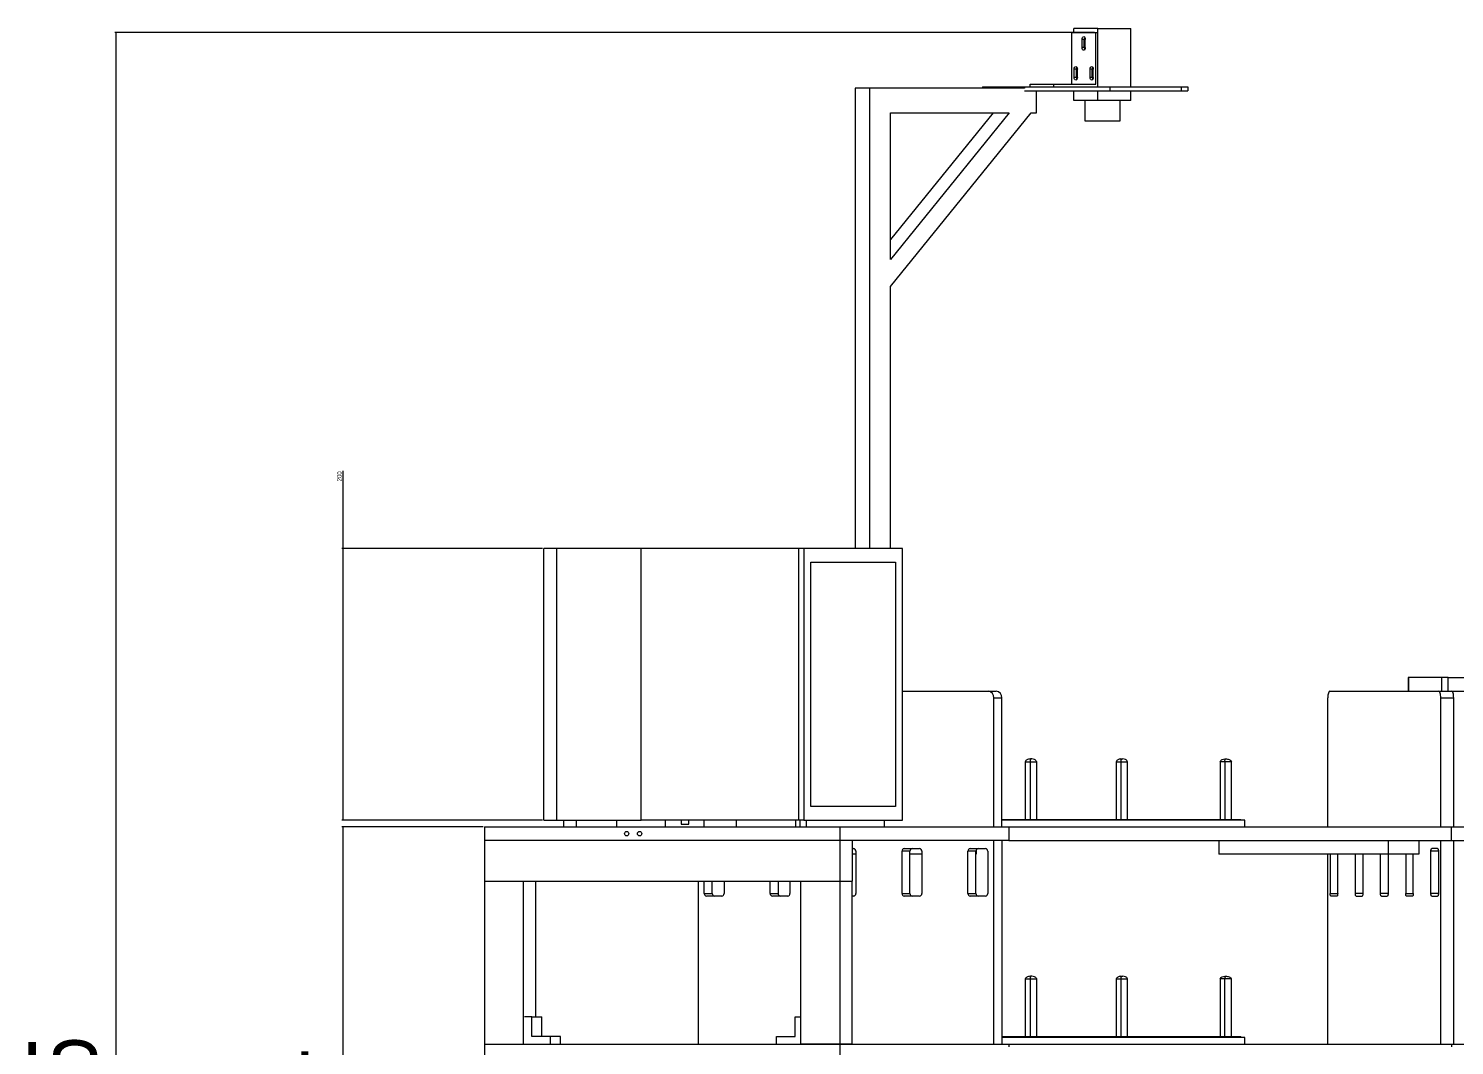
# Model space of a CAD drawing. Header units: millimetres. Extents: x 1529 to 6255, y 1713 to 5797.
# Drawn here: x 1529 to 2579, y 2724 to 3473 of the extents above; entities that cross this region are included whole.
import ezdxf

# ---------------------------------------------------------------- set-up
doc = ezdxf.new("R2010")
doc.units = ezdxf.units.MM
doc.styles.add('SLDTEXTSTYLE0', font='TXT', dxfattribs={"width": 0.75})
doc.dimstyles.new('SLDDIMSTYLE0', dxfattribs={"dimtxt": 50, "dimasz": 3.302, "dimexe": 0, "dimexo": 0.0625, "dimgap": 12.5, "dimtad": 1, "dimrnd": 1e-09, "dimzin": 12, "dimdsep": 46, "dimtxsty": 'SLDTEXTSTYLE0', "dimsah": 1, "dimcen": 0.09, "dimadec": 0, "dimazin": 3, "dimtfac": 1, "dimtofl": 0, "dimtmove": 0, "dimatfit": 3, "dimfxl": 0, "dimfrac": 2, "dimtolj": 1, "dimtzin": 12, "dimarcsym": 0})
doc.dimstyles.new('SLDDIMSTYLE1', dxfattribs={"dimtxt": 3.5, "dimasz": 3.302, "dimexe": 0, "dimexo": 0.0625, "dimgap": 0.875, "dimtad": 1, "dimrnd": 1e-09, "dimzin": 12, "dimdsep": 46, "dimtxsty": 'SLDTEXTSTYLE0', "dimsah": 1, "dimcen": 0.09, "dimadec": 0, "dimazin": 3, "dimtfac": 1, "dimtofl": 0, "dimtmove": 0, "dimatfit": 3, "dimfxl": 0, "dimfrac": 2, "dimtolj": 1, "dimtzin": 12, "dimarcsym": 0})

# ---------------------------------------------------------------- blocks, each defined once
blk = doc.blocks.new('_D')
at = {"color": 7, "linetype": 'Continuous', "lineweight": 0}
for p, q in [((1863.7, 2884.7), (1759.5, 2884.7)), ((1760.5, 2020.7), (1760.5, 2884.7)), ((1876.3, 2020.7), (1759.5, 2020.7))]:
    blk.add_line(p, q, dxfattribs=at)
for points in [[(1760.5, 2884.7), (1760, 2881.4), (1761, 2881.4)], [(1760.5, 2020.7), (1761, 2024), (1760, 2024)]]:
    blk.add_solid(points, dxfattribs=at)
at = {"color": 7, "linetype": 'Continuous', "lineweight": 0, "insert": (1696.1, 2637.1), "char_height": 50, "attachment_point": 1, "rotation": 90, "style": 'SLDTEXTSTYLE0'}
blk.add_mtext('864', dxfattribs=at)
blk = doc.blocks.new('_D_1')
at = {"color": 7, "linetype": 'Continuous', "lineweight": 0}
for p, q in [((2313.7, 3469.7), (1592.3, 3469.7)), ((1593.3, 1924.7), (1593.3, 3469.7)), ((1956.9, 1924.7), (1592.3, 1924.7))]:
    blk.add_line(p, q, dxfattribs=at)
for points in [[(1593.3, 3469.7), (1592.8, 3466.4), (1593.8, 3466.4)], [(1593.3, 1924.7), (1593.8, 1928), (1592.8, 1928)]]:
    blk.add_solid(points, dxfattribs=at)
at = {"color": 7, "linetype": 'Continuous', "lineweight": 0, "insert": (1528.8, 2618.7), "char_height": 50, "attachment_point": 1, "rotation": 90, "style": 'SLDTEXTSTYLE0'}
blk.add_mtext('1545', dxfattribs=at)
blk = doc.blocks.new('_D_2')
at = {"color": 7, "linetype": 'Continuous', "lineweight": 0}
for p, q in [((1760.5, 3089.7), (1760.5, 3147)), ((1907.4, 3089.7), (1759.5, 3089.7)), ((1760.5, 2889.7), (1760.5, 3089.7)), ((1907.4, 2889.7), (1759.5, 2889.7))]:
    blk.add_line(p, q, dxfattribs=at)
for points in [[(1760.5, 3089.7), (1760, 3086.4), (1761, 3086.4)], [(1760.5, 2889.7), (1761, 2893), (1760, 2893)]]:
    blk.add_solid(points, dxfattribs=at)
at = {"color": 7, "linetype": 'Continuous', "lineweight": 0, "insert": (1756, 3139.2), "char_height": 3.5, "attachment_point": 1, "rotation": 90, "style": 'SLDTEXTSTYLE0'}
blk.add_mtext('200', dxfattribs=at)

msp = doc.modelspace()

# ---------------------------------------------------------------- linework, layer by layer
at = {"color": 7, "linetype": 'Continuous', "lineweight": 15}
for p, q in [((2297.064, 3431.681), (2297.064, 3469.681)), ((2297.064, 3469.681), (2314.698, 3469.681)), ((2298.682, 3469.681), (2298.682, 3472.681)), ((2316.316, 3472.681), (2298.682, 3472.681)), ((2314.698, 3469.681), (2316.316, 3469.681)), ((2314.698, 3431.681), (2314.698, 3469.681)), ((2316.316, 3429.681), (2316.316, 3472.681)), ((2316.316, 3472.681), (2340.586, 3472.681)), ((2316.316, 3429.681), (2316.316, 3469.681)), ((2340.586, 3429.681), (2340.586, 3472.681)), ((2304.706, 3458.681), (2304.706, 3464.681)), ((2306.324, 3464.681), (2304.706, 3464.681)), ((2306.324, 3458.681), (2304.706, 3458.681)), ((2306.324, 3458.681), (2306.324, 3464.681)), ((2307.057, 3458.681), (2307.057, 3464.681)), ((2298.828, 3436.681), (2298.828, 3442.681)), ((2300.446, 3442.681), (2298.828, 3442.681)), ((2300.446, 3436.681), (2298.828, 3436.681)), ((2300.446, 3436.681), (2300.446, 3442.681)), ((2301.179, 3436.681), (2301.179, 3442.681)), ((2310.583, 3436.681), (2310.583, 3442.681)), ((2312.202, 3442.681), (2310.583, 3442.681)), ((2312.202, 3436.681), (2310.583, 3436.681)), ((2312.202, 3436.681), (2312.202, 3442.681)), ((2312.935, 3436.681), (2312.935, 3442.681)), ((2137.615, 3428.678), (2137.615, 3089.678)), ((2148.195, 3428.678), (2137.615, 3428.678)), ((2148.195, 3428.678), (2148.195, 3089.678)), ((2262.226, 3428.678), (2148.195, 3428.678)), ((2231.42, 3429.681), (2231.42, 3428.678)), ((2231.42, 3429.681), (2242, 3429.681)), ((2242, 3429.681), (2262.225, 3429.681)), ((2242, 3428.678), (2242, 3429.681)), ((2262.225, 3429.681), (2262.225, 3428.678)), ((2262.225, 3429.681), (2325.081, 3429.681)), ((2262.226, 3426.681), (2325.081, 3426.681)), ((2266.322, 3429.681), (2266.322, 3431.681)), ((2266.322, 3431.681), (2283.955, 3431.681)), ((2271.165, 3410.678), (2271.165, 3426.681)), ((2283.955, 3429.681), (2283.955, 3431.681)), ((2283.955, 3431.681), (2314.698, 3431.681)), ((2298.682, 3419.681), (2298.682, 3426.681)), ((2316.316, 3419.681), (2316.316, 3426.681)), ((2325.081, 3429.681), (2325.081, 3426.681)), ((2325.081, 3429.681), (2377.667, 3429.681)), ((2325.081, 3426.681), (2377.667, 3426.681)), ((2340.586, 3419.681), (2340.586, 3426.681)), ((2377.667, 3429.681), (2377.667, 3426.681)), ((2377.667, 3429.681), (2382.424, 3429.681)), ((2377.667, 3426.681), (2382.424, 3426.681)), ((2382.424, 3429.681), (2382.424, 3426.681)), ((2316.316, 3419.681), (2298.682, 3419.681)), ((2306.634, 3419.681), (2306.634, 3404.681)), ((2340.586, 3419.681), (2316.316, 3419.681)), ((2332.634, 3404.681), (2332.634, 3419.681)), ((2163.566, 3282.678), (2267.12, 3410.678)), ((2163.566, 3410.678), (2250.94, 3410.678)), ((2163.566, 3302.678), (2163.566, 3410.678)), ((2250.94, 3410.678), (2163.566, 3302.678)), ((2239.184, 3410.678), (2163.566, 3317.209)), ((2267.12, 3410.678), (2271.165, 3410.678)), ((2306.634, 3404.681), (2332.634, 3404.681)), ((2163.566, 3089.678), (2163.566, 3282.678)), ((1908.37, 2889.678), (1908.37, 3089.678)), ((1917.881, 3089.678), (1908.37, 3089.678)), ((1917.881, 2889.678), (1917.881, 3089.678)), ((1980.06, 3089.678), (1917.881, 3089.678)), ((1980.06, 2889.678), (1980.06, 3089.678)), ((2096.03, 3089.678), (1980.06, 3089.678)), ((2096.03, 2889.678), (2096.03, 3089.678)), ((2099.834, 3089.678), (2096.03, 3089.678)), ((2099.834, 3089.678), (2099.834, 2889.678)), ((2172.453, 3089.678), (2099.834, 3089.678)), ((2172.453, 2889.678), (2172.453, 3089.678)), ((2104.933, 2899.678), (2104.933, 3079.678)), ((2104.933, 3079.678), (2167.355, 3079.678)), ((2167.355, 3079.678), (2167.355, 2899.678)), ((2544.779, 2994.678), (2544.779, 2984.678)), ((2545.024, 2994.678), (2544.779, 2994.678)), ((2545.024, 2994.678), (2545.024, 2984.678)), ((2569.393, 2994.678), (2545.024, 2994.678)), ((2569.393, 2994.678), (2569.393, 2984.678)), ((2574.148, 2994.678), (2569.393, 2994.678)), ((2574.148, 2984.678), (2574.148, 2994.678)), ((2574.148, 2994.678), (2982.066, 2994.678)), ((2172.453, 2984.678), (2235.629, 2984.678)), ((2235.629, 2984.678), (2241.507, 2984.678)), ((2487.184, 2984.678), (2567.266, 2984.678)), ((2545.024, 2984.678), (2569.393, 2984.678)), ((2569.393, 2984.678), (2574.148, 2984.678)), ((2574.148, 2984.678), (2982.066, 2984.678)), ((2239.674, 2884.678), (2239.674, 2979.678)), ((2239.674, 2979.678), (2245.552, 2979.678)), ((2245.552, 2884.678), (2245.552, 2979.678)), ((2485.639, 2884.678), (2485.639, 2979.678)), ((2568.811, 2884.678), (2568.811, 2979.678)), ((2568.811, 2979.678), (2578.322, 2979.678)), ((2578.322, 2884.678), (2578.322, 2979.678)), ((2262.858, 2932.678), (2262.858, 2890.178)), ((2262.858, 2932.678), (2266.385, 2932.678)), ((2266.35, 2934.678), (2266.938, 2934.678)), ((2266.385, 2932.678), (2266.385, 2890.178)), ((2266.385, 2932.678), (2271.239, 2932.678)), ((2267.747, 2934.678), (2266.938, 2934.678)), ((2271.239, 2890.178), (2271.239, 2932.678)), ((2329.824, 2932.678), (2333.351, 2932.678)), ((2329.824, 2932.678), (2329.824, 2890.178)), ((2333.316, 2934.678), (2333.904, 2934.678)), ((2333.351, 2890.178), (2333.351, 2932.678)), ((2333.351, 2932.678), (2338.205, 2932.678)), ((2333.904, 2934.678), (2334.713, 2934.678)), ((2338.205, 2890.178), (2338.205, 2932.678)), ((2409.763, 2932.678), (2406.236, 2932.678)), ((2406.236, 2932.678), (2406.236, 2890.178)), ((2409.728, 2934.678), (2410.316, 2934.678)), ((2414.617, 2932.678), (2409.763, 2932.678)), ((2409.763, 2932.678), (2409.763, 2890.178)), ((2410.316, 2934.678), (2411.125, 2934.678)), ((2414.617, 2890.178), (2414.617, 2932.678)), ((2167.355, 2899.678), (2104.933, 2899.678)), ((1908.37, 2889.678), (1917.881, 2889.678)), ((1917.881, 2889.678), (1980.06, 2889.678)), ((1922.935, 2884.678), (1922.935, 2889.678)), ((1932.446, 2884.678), (1932.446, 2889.678)), ((1962.173, 2884.678), (1962.173, 2889.678)), ((2096.03, 2889.678), (1980.06, 2889.678)), ((1997.897, 2884.678), (1997.897, 2889.678)), ((2009.31, 2889.678), (2009.31, 2886.678)), ((2015.017, 2886.678), (2015.017, 2889.678)), ((2026.429, 2884.678), (2026.429, 2889.678)), ((2050.27, 2884.678), (2050.27, 2889.678)), ((2093.654, 2889.678), (2093.654, 2884.678)), ((2099.834, 2889.678), (2096.03, 2889.678)), ((2096.864, 2889.678), (2096.864, 2884.678)), ((2099.834, 2889.678), (2172.453, 2889.678)), ((2101.62, 2884.678), (2101.62, 2889.678)), ((2158.976, 2889.678), (2158.976, 2884.678)), ((2245.552, 2890.178), (2421.634, 2890.178)), ((2424.634, 2889.678), (2245.552, 2889.678)), ((2421.634, 2889.678), (2421.634, 2890.178)), ((2424.634, 2884.678), (2424.634, 2889.678)), ((1864.66, 2884.678), (1864.66, 2874.678)), ((1864.66, 2884.678), (2126.2, 2884.678)), ((2009.31, 2886.678), (2015.017, 2886.678)), ((2126.2, 2884.678), (2126.2, 2874.678)), ((2126.2, 2884.678), (2250.703, 2884.678)), ((2250.703, 2884.678), (2250.703, 2874.678)), ((2250.703, 2884.678), (2576.657, 2884.678)), ((2576.657, 2884.678), (2979.557, 2884.678)), ((2576.657, 2874.678), (2576.657, 2884.678)), ((2126.2, 2874.678), (1864.66, 2874.678)), ((1864.66, 2874.678), (1864.66, 2844.678)), ((2250.703, 2874.678), (2126.2, 2874.678)), ((2126.2, 2874.678), (2126.2, 2844.678)), ((2135.471, 2874.678), (2126.2, 2874.678)), ((2135.471, 2874.678), (2135.471, 2844.678)), ((2135.471, 2868.678), (2136.463, 2868.678)), ((2173.678, 2868.678), (2185.004, 2868.678)), ((2222.219, 2868.678), (2233.545, 2868.678)), ((2226.763, 2867.81), (2226.763, 2864.678)), ((2239.674, 2724.678), (2239.674, 2874.678)), ((2245.552, 2874.678), (2245.552, 2724.678)), ((2250.703, 2874.678), (2576.657, 2874.678)), ((2405.453, 2874.678), (2405.453, 2864.678)), ((2530.063, 2874.678), (2530.063, 2864.678)), ((2552.716, 2874.678), (2552.716, 2864.678)), ((2566.47, 2868.678), (2562.144, 2868.678)), ((2568.811, 2724.678), (2568.811, 2874.678)), ((2576.657, 2874.678), (2979.557, 2874.678)), ((2578.322, 2724.678), (2578.322, 2874.678)), ((2138.081, 2864.678), (2135.471, 2864.678)), ((2138.081, 2866.678), (2138.081, 2835.678)), ((2172.06, 2835.678), (2172.06, 2866.678)), ((2177.938, 2866.678), (2172.06, 2866.678)), ((2177.938, 2835.678), (2177.938, 2866.678)), ((2186.622, 2864.678), (2177.938, 2864.678)), ((2186.622, 2866.678), (2186.622, 2835.678)), ((2220.601, 2835.678), (2220.601, 2866.678)), ((2226.479, 2866.678), (2220.601, 2866.678)), ((2226.479, 2835.678), (2226.479, 2866.678)), ((2226.763, 2864.678), (2226.479, 2864.678)), ((2235.163, 2866.678), (2235.163, 2835.678)), ((2530.063, 2864.678), (2405.453, 2864.678)), ((2485.639, 2724.678), (2485.639, 2864.678)), ((2487.362, 2864.678), (2487.362, 2835.678)), ((2492.924, 2835.678), (2492.924, 2864.678)), ((2505.903, 2835.678), (2505.903, 2864.678)), ((2511.465, 2864.678), (2511.465, 2835.678)), ((2524.444, 2835.678), (2524.444, 2864.678)), ((2530.006, 2864.678), (2530.006, 2835.678)), ((2552.716, 2864.678), (2530.063, 2864.678)), ((2542.985, 2864.678), (2542.985, 2835.678)), ((2548.547, 2835.678), (2548.547, 2864.678)), ((2561.526, 2835.678), (2561.526, 2866.678)), ((2567.088, 2866.678), (2567.088, 2835.678)), ((1864.66, 2844.678), (2126.2, 2844.678)), ((1864.66, 2844.678), (1864.66, 2724.678)), ((1864.66, 2844.678), (1893.192, 2844.678)), ((1893.192, 2844.678), (1893.192, 2724.678)), ((1902.462, 2744.678), (1902.462, 2844.678)), ((2021.926, 2844.678), (2021.926, 2724.678)), ((2026.437, 2835.678), (2026.437, 2844.678)), ((2026.437, 2835.678), (2032.315, 2835.678)), ((2032.315, 2835.678), (2032.315, 2844.678)), ((2040.999, 2844.678), (2040.999, 2835.678)), ((2074.978, 2835.678), (2074.978, 2844.678)), ((2074.978, 2835.678), (2080.856, 2835.678)), ((2080.856, 2844.678), (2080.856, 2835.678)), ((2089.54, 2844.678), (2089.54, 2835.678)), ((2097.669, 2724.678), (2097.669, 2844.678)), ((2097.669, 2844.678), (2126.2, 2844.678)), ((2126.2, 2844.678), (2135.471, 2844.678)), ((2126.2, 2844.678), (2126.2, 2724.678)), ((2135.471, 2724.678), (2135.471, 2844.678)), ((2172.06, 2835.678), (2177.938, 2835.678)), ((2220.601, 2835.678), (2226.479, 2835.678)), ((2039.381, 2833.678), (2028.055, 2833.678)), ((2087.922, 2833.678), (2076.596, 2833.678)), ((2136.463, 2833.678), (2135.471, 2833.678)), ((2185.004, 2833.678), (2173.678, 2833.678)), ((2233.545, 2833.678), (2222.219, 2833.678)), ((2492.306, 2833.678), (2487.98, 2833.678)), ((2506.521, 2833.678), (2510.847, 2833.678)), ((2525.062, 2833.678), (2529.388, 2833.678)), ((2547.929, 2833.678), (2543.603, 2833.678)), ((2562.144, 2833.678), (2566.47, 2833.678)), ((2262.858, 2772.678), (2262.858, 2730.178)), ((2262.858, 2772.678), (2266.385, 2772.678)), ((2266.35, 2774.678), (2266.938, 2774.678)), ((2266.385, 2772.678), (2266.385, 2730.178)), ((2266.385, 2772.678), (2271.239, 2772.678)), ((2267.747, 2774.678), (2266.938, 2774.678)), ((2271.239, 2730.178), (2271.239, 2772.678)), ((2329.824, 2772.678), (2333.351, 2772.678)), ((2329.824, 2772.678), (2329.824, 2730.178)), ((2333.316, 2774.678), (2333.904, 2774.678)), ((2333.351, 2772.678), (2338.205, 2772.678)), ((2333.351, 2730.178), (2333.351, 2772.678)), ((2333.904, 2774.678), (2334.713, 2774.678)), ((2338.205, 2730.178), (2338.205, 2772.678)), ((2409.763, 2772.678), (2406.236, 2772.678)), ((2406.236, 2772.678), (2406.236, 2730.178)), ((2409.728, 2774.678), (2410.316, 2774.678)), ((2414.617, 2772.678), (2409.763, 2772.678)), ((2409.763, 2730.178), (2409.763, 2772.678)), ((2410.316, 2774.678), (2411.125, 2774.678)), ((2414.617, 2730.178), (2414.617, 2772.678)), ((1899.349, 2744.678), (1894.119, 2744.678)), ((1899.349, 2730.178), (1899.349, 2744.678)), ((1899.349, 2744.678), (1906.766, 2744.678)), ((1906.766, 2730.178), (1906.766, 2744.678)), ((2093.365, 2730.178), (2093.365, 2744.678)), ((2093.365, 2744.678), (2097.669, 2744.678)), ((1864.66, 2724.678), (2126.2, 2724.678)), ((1864.66, 2724.678), (1864.66, 2714.678)), ((1864.66, 2724.678), (1893.192, 2724.678)), ((1913.14, 2730.178), (1899.349, 2730.178)), ((1913.14, 2724.678), (1913.14, 2730.178)), ((1920.556, 2730.178), (1913.14, 2730.178)), ((1920.556, 2724.678), (1920.556, 2730.178)), ((2079.575, 2724.678), (2079.575, 2730.178)), ((2079.575, 2730.178), (2093.365, 2730.178)), ((2126.2, 2724.678), (2097.669, 2724.678)), ((2126.2, 2724.678), (2126.2, 2714.678)), ((2126.2, 2724.678), (2250.703, 2724.678)), ((2135.471, 2724.678), (2126.2, 2724.678)), ((2245.552, 2730.178), (2421.634, 2730.178)), ((2424.634, 2729.678), (2245.552, 2729.678)), ((2250.703, 2724.678), (2250.703, 2722.678)), ((2250.703, 2724.678), (2576.657, 2724.678)), ((2421.634, 2729.678), (2421.634, 2730.178)), ((2424.634, 2724.678), (2424.634, 2729.678)), ((2576.657, 2724.678), (2576.657, 2722.678)), ((2576.657, 2724.678), (2979.557, 2724.678))]:
    msp.add_line(p, q, dxfattribs=at)
at = {"color": 8, "linetype": 'Continuous', "lineweight": 15}
for p, q in [((2567.088, 2866.678), (2561.526, 2866.678)), ((2487.362, 2835.678), (2492.924, 2835.678)), ((2511.465, 2835.678), (2505.903, 2835.678)), ((2530.006, 2835.678), (2524.444, 2835.678)), ((2542.985, 2835.678), (2548.547, 2835.678)), ((2567.088, 2835.678), (2561.526, 2835.678))]:
    msp.add_line(p, q, dxfattribs=at)
at = {"color": 7, "linetype": 'Continuous', "lineweight": 15, "flags": 128}
for points in [[(2304.706, 3464.681), (2304.795, 3465.447), (2305.05, 3466.096), (2305.431, 3466.529), (2305.881, 3466.681), (2306.331, 3466.529), (2306.712, 3466.096), (2306.967, 3465.447), (2307.057, 3464.681)], [(2307.057, 3458.681), (2306.967, 3457.916), (2306.712, 3457.267), (2306.331, 3456.834), (2305.881, 3456.681), (2305.431, 3456.834), (2305.05, 3457.267), (2304.795, 3457.916), (2304.706, 3458.681)], [(2298.828, 3442.681), (2298.917, 3443.447), (2299.172, 3444.095), (2299.553, 3444.529), (2300.003, 3444.681), (2300.453, 3444.529), (2300.835, 3444.095), (2301.089, 3443.447), (2301.179, 3442.681)], [(2310.583, 3442.681), (2310.673, 3443.447), (2310.928, 3444.095), (2311.309, 3444.529), (2311.759, 3444.681), (2312.209, 3444.529), (2312.59, 3444.095), (2312.845, 3443.447), (2312.935, 3442.681)], [(2301.179, 3436.681), (2301.089, 3435.916), (2300.835, 3435.267), (2300.453, 3434.833), (2300.003, 3434.681), (2299.553, 3434.833), (2299.172, 3435.267), (2298.917, 3435.916), (2298.828, 3436.681)], [(2312.935, 3436.681), (2312.845, 3435.916), (2312.59, 3435.267), (2312.209, 3434.833), (2311.759, 3434.681), (2311.309, 3434.833), (2310.928, 3435.267), (2310.673, 3435.916), (2310.583, 3436.681)], [(1967.707, 2879.678), (1967.826, 2880.31), (1968.166, 2880.845), (1968.676, 2881.203), (1969.276, 2881.328), (1969.877, 2881.203), (1970.386, 2880.845), (1970.726, 2880.31), (1970.845, 2879.678), (1970.726, 2879.047), (1970.386, 2878.512), (1969.877, 2878.154), (1969.276, 2878.028), (1968.676, 2878.154), (1968.166, 2878.512), (1967.826, 2879.047), (1967.707, 2879.678)], [(1977.217, 2879.678), (1977.337, 2880.31), (1977.677, 2880.845), (1978.186, 2881.203), (1978.787, 2881.328), (1979.387, 2881.203), (1979.896, 2880.845), (1980.236, 2880.31), (1980.356, 2879.678), (1980.236, 2879.047), (1979.896, 2878.512), (1979.387, 2878.154), (1978.787, 2878.028), (1978.186, 2878.154), (1977.677, 2878.512), (1977.337, 2879.047), (1977.217, 2879.678)], [(2561.526, 2866.678), (2561.538, 2867.068), (2561.573, 2867.444), (2561.63, 2867.789), (2561.707, 2868.092), (2561.801, 2868.341), (2561.907, 2868.526), (2562.023, 2868.64), (2562.144, 2868.678)], [(2566.47, 2868.678), (2566.591, 2868.64), (2566.707, 2868.526), (2566.814, 2868.341), (2566.907, 2868.092), (2566.984, 2867.789), (2567.041, 2867.444), (2567.076, 2867.068), (2567.088, 2866.678)], [(2487.98, 2833.678), (2487.859, 2833.717), (2487.743, 2833.831), (2487.637, 2834.015), (2487.543, 2834.264), (2487.466, 2834.567), (2487.409, 2834.913), (2487.374, 2835.288), (2487.362, 2835.678)], [(2492.924, 2835.678), (2492.912, 2835.288), (2492.877, 2834.913), (2492.82, 2834.567), (2492.743, 2834.264), (2492.649, 2834.015), (2492.543, 2833.831), (2492.427, 2833.717), (2492.306, 2833.678)], [(2506.521, 2833.678), (2506.4, 2833.717), (2506.284, 2833.831), (2506.178, 2834.015), (2506.084, 2834.264), (2506.007, 2834.567), (2505.95, 2834.913), (2505.915, 2835.288), (2505.903, 2835.678)], [(2511.465, 2835.678), (2511.453, 2835.288), (2511.418, 2834.913), (2511.361, 2834.567), (2511.284, 2834.264), (2511.19, 2834.015), (2511.084, 2833.831), (2510.968, 2833.717), (2510.847, 2833.678)], [(2525.062, 2833.678), (2524.941, 2833.717), (2524.825, 2833.831), (2524.719, 2834.015), (2524.625, 2834.264), (2524.548, 2834.567), (2524.491, 2834.913), (2524.456, 2835.288), (2524.444, 2835.678)], [(2530.006, 2835.678), (2529.994, 2835.288), (2529.959, 2834.913), (2529.902, 2834.567), (2529.825, 2834.264), (2529.731, 2834.015), (2529.625, 2833.831), (2529.509, 2833.717), (2529.388, 2833.678)], [(2543.603, 2833.678), (2543.482, 2833.717), (2543.366, 2833.831), (2543.26, 2834.015), (2543.166, 2834.264), (2543.089, 2834.567), (2543.032, 2834.913), (2542.997, 2835.288), (2542.985, 2835.678)], [(2548.547, 2835.678), (2548.535, 2835.288), (2548.5, 2834.913), (2548.443, 2834.567), (2548.366, 2834.264), (2548.273, 2834.015), (2548.166, 2833.831), (2548.05, 2833.717), (2547.929, 2833.678)], [(2562.144, 2833.678), (2562.023, 2833.717), (2561.907, 2833.831), (2561.801, 2834.015), (2561.707, 2834.264), (2561.63, 2834.567), (2561.573, 2834.913), (2561.538, 2835.288), (2561.526, 2835.678)], [(2567.088, 2835.678), (2567.076, 2835.288), (2567.041, 2834.913), (2566.984, 2834.567), (2566.907, 2834.264), (2566.814, 2834.015), (2566.707, 2833.831), (2566.591, 2833.717), (2566.47, 2833.678)]]:
    msp.add_lwpolyline(points, dxfattribs=at)
at = {"color": 7, "linetype": 'Continuous', "lineweight": 15}
for centre, radius, start, end in [((2308.985, 3464.781), 2.663, 149.50593, 182.142669), ((2308.992, 3458.583), 2.67, 177.896429, 210.454972), ((2303.107, 3442.781), 2.663, 149.505881, 182.140482), ((2303.107, 3436.582), 2.663, 177.859518, 210.494119), ((2314.863, 3442.781), 2.663, 149.505881, 182.140482), ((2314.863, 3436.582), 2.663, 177.859518, 210.494119), ((2235.096, 2980.11), 4.599, 354.610105, 83.336624), ((2240.973, 2980.11), 4.599, 354.610105, 83.336624), ((2136.25, 2866.851), 1.84, 354.612611, 83.335181), ((2173.891, 2866.851), 1.84, 96.665007, 185.389265), ((2179.769, 2866.851), 1.84, 96.665007, 185.389265), ((2184.791, 2866.851), 1.84, 354.612781, 83.332946), ((2222.432, 2866.851), 1.84, 96.665007, 185.389265), ((2228.31, 2866.851), 1.84, 96.665007, 185.389265), ((2233.332, 2866.851), 1.84, 354.610735, 83.334993), ((2028.269, 2835.506), 1.84, 174.614556, 263.331172), ((2034.146, 2835.506), 1.84, 174.614556, 263.331172), ((2039.168, 2835.506), 1.84, 276.666782, 5.38749), ((2076.81, 2835.506), 1.84, 174.614385, 263.333407), ((2082.687, 2835.506), 1.84, 174.614385, 263.333407), ((2087.709, 2835.506), 1.84, 276.665977, 5.388295), ((2136.25, 2835.506), 1.84, 276.666593, 5.385615), ((2173.892, 2835.506), 1.84, 174.61251, 263.333218), ((2179.769, 2835.506), 1.84, 174.61251, 263.333218), ((2184.791, 2835.506), 1.84, 276.668828, 5.385444), ((2222.433, 2835.506), 1.84, 174.61251, 263.333218), ((2228.31, 2835.506), 1.84, 174.61251, 263.333218), ((2233.332, 2835.506), 1.84, 276.666782, 5.38749)]:
    msp.add_arc(centre, radius, start, end, dxfattribs=at)
for centre, ratio, start_param, end_param in [((2487.184, 2979.678), 0.30901692, 0, 1.57079633), ((2567.266, 2979.678), 0.30901692, 4.71238898, 6.28318531), ((2576.777, 2979.678), 0.30901694, 4.71238898, 6.28318531)]:
    msp.add_ellipse(centre, major_axis=(0, 5), ratio=ratio, start_param=start_param, end_param=end_param, dxfattribs=at)
for points, knots in [([(2266.35, 2934.678), (2265.939, 2934.615), (2265.146, 2934.494), (2264.081, 2934.154), (2263.315, 2933.481), (2263.013, 2932.951), (2262.858, 2932.678)], [0, 0, 0, 0, 0.29625449, 0.57180087, 0.77970375, 1, 1, 1, 1]), ([(2266.938, 2934.678), (2266.873, 2934.615), (2266.747, 2934.494), (2266.578, 2934.154), (2266.457, 2933.481), (2266.409, 2932.951), (2266.385, 2932.678)], [0, 0, 0, 0, 0.29625661, 0.57180091, 0.77970377, 1, 1, 1, 1]), ([(2271.239, 2932.678), (2271.041, 2933.026), (2270.655, 2933.706), (2269.398, 2934.452), (2268.386, 2934.591), (2267.747, 2934.678)], [0, 0, 0, 0, 0.27793323, 0.54322761, 1, 1, 1, 1]), ([(2333.316, 2934.678), (2332.905, 2934.615), (2332.112, 2934.494), (2331.047, 2934.154), (2330.281, 2933.481), (2329.979, 2932.951), (2329.824, 2932.678)], [0, 0, 0, 0, 0.29624956, 0.57180009, 0.77970276, 1, 1, 1, 1]), ([(2333.351, 2932.678), (2333.382, 2933.026), (2333.443, 2933.706), (2333.642, 2934.452), (2333.803, 2934.591), (2333.904, 2934.678)], [0, 0, 0, 0, 0.27793248, 0.54322674, 1, 1, 1, 1]), ([(2338.205, 2932.678), (2338.007, 2933.026), (2337.621, 2933.706), (2336.364, 2934.452), (2335.353, 2934.591), (2334.713, 2934.678)], [0, 0, 0, 0, 0.27792228, 0.54321494, 1, 1, 1, 1]), ([(2406.236, 2932.678), (2406.434, 2933.026), (2406.82, 2933.706), (2408.077, 2934.452), (2409.088, 2934.591), (2409.728, 2934.678)], [0, 0, 0, 0, 0.2779285, 0.54322214, 1, 1, 1, 1]), ([(2409.763, 2932.678), (2409.794, 2933.026), (2409.855, 2933.706), (2410.055, 2934.452), (2410.215, 2934.591), (2410.316, 2934.678)], [0, 0, 0, 0, 0.27792873, 0.54321942, 1, 1, 1, 1]), ([(2411.125, 2934.678), (2411.536, 2934.615), (2412.329, 2934.494), (2413.394, 2934.154), (2414.16, 2933.481), (2414.462, 2932.951), (2414.617, 2932.678)], [0, 0, 0, 0, 0.29625449, 0.57180087, 0.77970375, 1, 1, 1, 1]), ([(2266.35, 2774.678), (2265.939, 2774.615), (2265.146, 2774.494), (2264.081, 2774.154), (2263.315, 2773.481), (2263.013, 2772.951), (2262.858, 2772.678)], [0, 0, 0, 0, 0.29625546, 0.57180045, 0.77969318, 1, 1, 1, 1]), ([(2266.938, 2774.678), (2266.873, 2774.615), (2266.747, 2774.494), (2266.578, 2774.154), (2266.457, 2773.481), (2266.409, 2772.951), (2266.385, 2772.678)], [0, 0, 0, 0, 0.29625758, 0.57180049, 0.7796932, 1, 1, 1, 1]), ([(2271.239, 2772.678), (2271.041, 2773.026), (2270.655, 2773.706), (2269.398, 2774.452), (2268.386, 2774.591), (2267.747, 2774.678)], [0, 0, 0, 0, 0.27793115, 0.54323102, 1, 1, 1, 1]), ([(2333.316, 2774.678), (2332.905, 2774.615), (2332.112, 2774.494), (2331.047, 2774.154), (2330.281, 2773.481), (2329.979, 2772.951), (2329.824, 2772.678)], [0, 0, 0, 0, 0.29625053, 0.57179967, 0.7796922, 1, 1, 1, 1]), ([(2333.351, 2772.678), (2333.382, 2773.026), (2333.443, 2773.706), (2333.642, 2774.452), (2333.803, 2774.591), (2333.904, 2774.678)], [0, 0, 0, 0, 0.2779304, 0.54323016, 1, 1, 1, 1]), ([(2338.205, 2772.678), (2338.007, 2773.026), (2337.621, 2773.706), (2336.364, 2774.452), (2335.353, 2774.591), (2334.713, 2774.678)], [0, 0, 0, 0, 0.2779202, 0.54321836, 1, 1, 1, 1]), ([(2406.236, 2772.678), (2406.434, 2773.026), (2406.82, 2773.706), (2408.077, 2774.452), (2409.088, 2774.591), (2409.728, 2774.678)], [0, 0, 0, 0, 0.27792642, 0.54322556, 1, 1, 1, 1]), ([(2410.316, 2774.678), (2410.251, 2774.615), (2410.125, 2774.494), (2409.957, 2774.154), (2409.835, 2773.481), (2409.788, 2772.951), (2409.763, 2772.678)], [0, 0, 0, 0, 0.29625248, 0.57179369, 0.77969479, 1, 1, 1, 1]), ([(2411.125, 2774.678), (2411.536, 2774.615), (2412.329, 2774.494), (2413.394, 2774.154), (2414.16, 2773.481), (2414.462, 2772.951), (2414.617, 2772.678)], [0, 0, 0, 0, 0.29625546, 0.57180045, 0.77969318, 1, 1, 1, 1])]:
    msp.add_open_spline(points, degree=3, knots=knots, dxfattribs=at)

# ---------------------------------------------------------------- dimensions: what is measured, and where the dimension line sits
at = {"color": 7, "linetype": 'Continuous', "lineweight": 0}
for base, p1, p2, dimstyle, picture, middle in [((1593.27, 3469.681), (1957.86, 1924.678), (2314.698, 3469.681), 'SLDDIMSTYLE0', '_D_1', (1593.27, 2692.554)), ((1760.523, 3089.678), (1908.37, 2889.678), (1908.37, 3089.678), 'SLDDIMSTYLE1', '_D_2', (1760.523, 3143.117)), ((1760.523, 2884.678), (1877.261, 2020.678), (1864.66, 2884.678), 'SLDDIMSTYLE0', '_D', (1760.523, 2692.554))]:
    dim = msp.add_linear_dim(base=base, p1=p1, p2=p2, angle=90, dimstyle=dimstyle, dxfattribs=at)
    dim.commit()
    dim.dimension.update_dxf_attribs({"geometry": picture, "text_midpoint": middle, "dimtype": 160})

doc.saveas('drawing.dxf')
